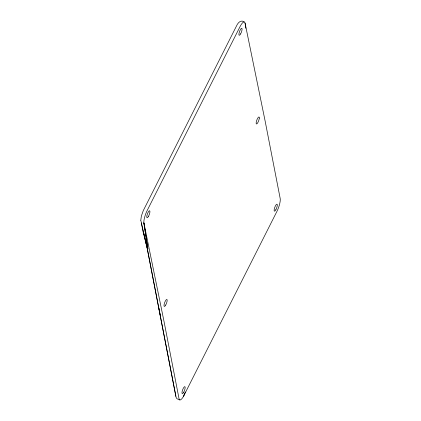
<?xml version="1.0" encoding="UTF-8"?>
<svg xmlns="http://www.w3.org/2000/svg" width="421" height="421" viewBox="0 0 421 421"><rect width="100%" height="100%" fill="white"/><g stroke="black" fill="none" stroke-linecap="round" stroke-linejoin="round"><path stroke-width="0.63" d="M140.73 220.73L141.361 216.078L143.235 210.721L236.439 26.081C237.618 23.171 240.738 19.208 244.196 21.955M143.95 223.172L147.876 249.09L143.845 222.625A10.262 2.721 -69.8 0 1 144.535 217.652L144.95 216.162A10.262 2.721 -69.8 0 1 147.282 210.295L239.896 26.897A10.262 2.721 -69.8 0 1 242.575 22.839L243.18 22.313A10.262 2.721 -69.8 0 1 245.08 23.181L265.177 121.269L280.175 198.433A10.262 2.721 -69.8 0 1 276.834 211.61L183.54 396.272A10.262 2.721 -69.8 0 1 181.535 399.066L180.935 399.592A10.262 2.721 -69.8 0 1 179.036 398.724L164.037 321.555L143.845 222.625M157.638 302.278L147.045 247.516L142.993 231.355L141.335 222.783L147.045 247.516L175.925 396.545L157.764 302.925M184.219 395.009L185.282 391.998M183.54 396.272L184.424 393.856M143.219 230.924L144.556 236.634M175.941 396.971L176.894 398.724L179.92 399.95M144.845 237.912L147.045 247.516M158.638 307.214L160.669 317.108M140.951 220.872L141.267 222.441M245.08 23.181L245.869 28.307M259.304 118.043L259.257 118.506A3.721 0.984 -69.8 0 1 256.684 123.948A3.721 0.984 -69.8 0 1 257.142 119.296A3.721 0.984 -69.8 0 1 259.304 118.043M240.601 33.906A3.721 0.984 -69.8 0 0 241.801 28.296A3.721 0.984 -69.8 0 0 239.07 33.127A3.721 0.984 -69.8 0 0 240.601 33.906M183.677 392.272A3.721 0.984 -69.8 0 0 184.877 386.662A3.721 0.984 -69.8 0 0 182.146 391.493A3.721 0.984 -69.8 0 0 183.677 392.272M275.823 209.8A3.721 0.984 -69.8 0 0 277.023 204.19A3.721 0.984 -69.8 0 0 274.292 209.021A3.721 0.984 -69.8 0 0 275.823 209.8M165.695 305.067A3.721 0.984 -69.8 0 0 166.895 299.463A3.721 0.984 -69.8 0 0 164.164 304.288A3.721 0.984 -69.8 0 0 165.695 305.067M148.455 216.378A3.721 0.984 -69.8 0 0 149.655 210.768A3.721 0.984 -69.8 0 0 146.924 215.599A3.721 0.984 -69.8 0 0 148.455 216.378"/></g></svg>
